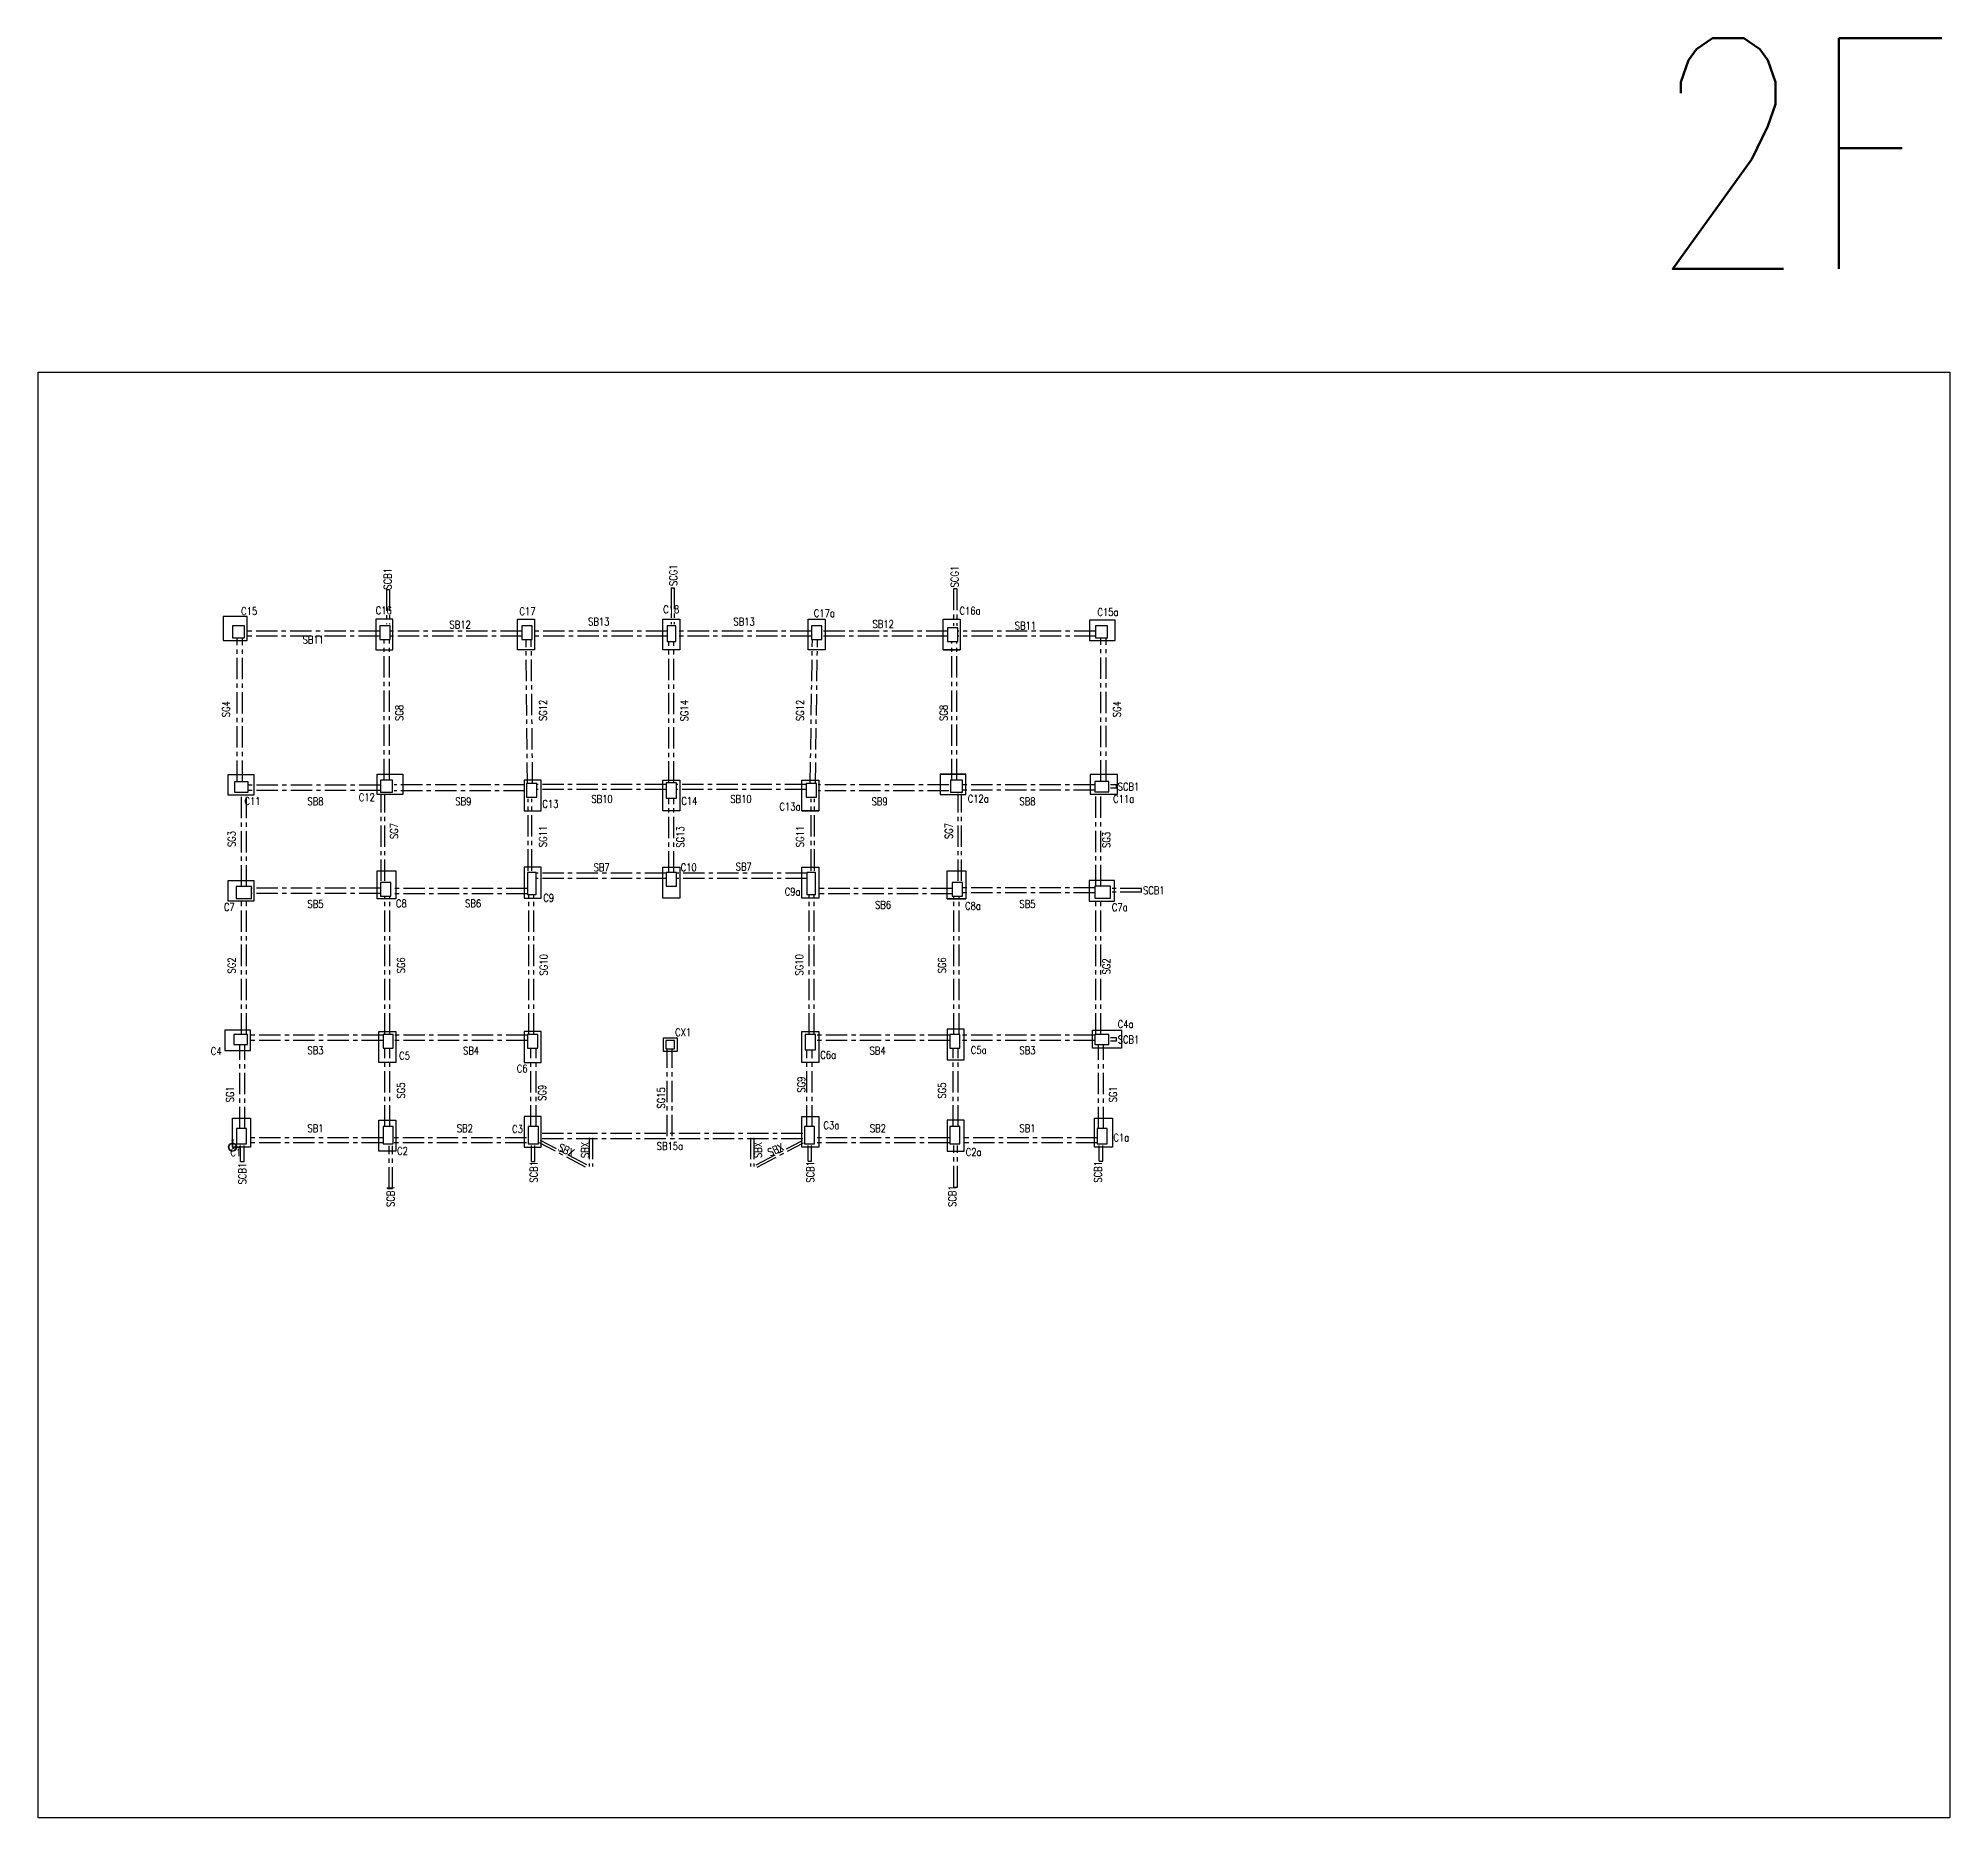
# Model space of a CAD drawing. Header units: millimetres. Extents: x 79095 to 169372, y 0 to 10446.
# Drawn here: x 105460 to 116642, y 0 to 10415 of the extents above; entities that cross this region are included whole.
import ezdxf
from ezdxf.enums import TextEntityAlignment as Align

# ---------------------------------------------------------------- set-up
doc = ezdxf.new("R2010")
doc.units = ezdxf.units.MM
doc.header["$LTSCALE"] = 100
doc.header["$MEASUREMENT"] = 0
doc.linetypes.add('CENTER', pattern=[2, 1.25, -0.25, 0.25, -0.25])
for name, color, linetype in [('TC-COLUMN', 1, 'Continuous'), ('TC-TB', 2, 'Continuous'), ('TC-TC', 4, 'Continuous'), ('TC-鋼柱', 11, 'Continuous')]:
    doc.layers.add(name, color=color, linetype=linetype)
doc.layers.add('TC-鋼粱', color=183, linetype='CENTER', plot=False)
doc.styles.add('TXT', font='TXT.shx', dxfattribs={"width": 0.8, "bigfont": 'ae.shx'})

# ---------------------------------------------------------------- blocks, each defined once
blk = doc.blocks.new('origin')
at = {"color": 3, "lineweight": 35}
blk.add_line((0, 0), (0, 39), dxfattribs=at)
at = {"color": 1, "lineweight": 35}
blk.add_line((0, 0), (39, 0), dxfattribs=at)
at = {"color": 7, "lineweight": 35, "true_color": 0xffffff}
blk.add_lwpolyline([(0, 24), (-18, 15), (-24, 0), (-18, -15), (-4, -23), (13, -19), (22, -7), (23, 6), (15, 18), (0, 24)], dxfattribs=at)
at = {"color": 3, "lineweight": 35}
blk.add_lwpolyline([(0, 44), (-3, 39), (3, 39)], close=True, dxfattribs=at)
at = {"color": 1, "lineweight": 35}
blk.add_lwpolyline([(44, 0), (39, 3), (39, -3)], close=True, dxfattribs=at)

msp = doc.modelspace()

# ---------------------------------------------------------------- linework, layer by layer
at = {"layer": 'Defpoints'}
msp.add_lwpolyline([(105460, 8460), (116642, 8460), (116642, 0), (105460, 0)], close=True, dxfattribs=at)
at = {"layer": 'TC-COLUMN'}
for points in [[(106542, 6890), (106682, 6890), (106682, 7030), (106542, 7030)], [(107434, 6835), (107534, 6835), (107534, 7015), (107434, 7015)], [(108364, 7015), (108364, 6835), (108264, 6835), (108264, 7015), (108364, 7015)], [(108364, 7015), (108364, 6835), (108264, 6835), (108264, 7015), (108364, 7015)], [(109114, 7015), (109214, 7015), (109214, 6835), (109114, 6835)], [(109114, 6835), (109114, 7015), (109214, 7015), (109214, 6835), (109114, 6835)], [(110064, 7015), (110064, 6835), (109964, 6835), (109964, 7015), (110064, 7015)], [(110064, 7015), (110064, 6835), (109964, 6835), (109964, 7015), (110064, 7015)], [(110754, 7015), (110854, 7015), (110854, 6835), (110754, 6835)], [(111610, 6890), (111760, 6890), (111760, 7010), (111610, 7010)], [(111610, 7010), (111610, 6890), (111760, 6890), (111760, 7010), (111610, 7010)], [(110854, 6835), (110754, 6835)], [(106722, 5985), (106572, 5985), (106572, 6105), (106722, 6105)], [(106722, 6105), (106722, 5985), (106572, 5985), (106572, 6105), (106722, 6105)], [(107442, 6108), (107592, 6108), (107592, 5988), (107442, 5988)], [(107442, 5988), (107442, 6108), (107592, 6108), (107592, 5988), (107442, 5988)], [(108302, 5893), (108402, 5893), (108402, 6073), (108302, 6073)], [(108302, 6073), (108302, 5893), (108402, 5893), (108402, 6073), (108302, 6073)], [(109114, 6073), (109214, 6073), (109214, 5893), (109114, 5893)], [(109114, 5893), (109114, 6073), (109214, 6073), (109214, 5893), (109114, 5893)], [(109927, 6073), (110027, 6073), (110027, 5893), (109927, 5893)], [(110887, 6108), (110737, 6108)], [(110737, 6108), (110737, 5988), (110887, 5988), (110887, 6108)], [(111614, 5990), (111774, 5990), (111774, 6105), (111614, 6105)], [(110027, 5893), (109927, 5893)], [(106722, 5365), (106572, 5365), (106572, 5485), (106722, 5485)], [(106722, 5485), (106722, 5365), (106572, 5365), (106572, 5485), (106722, 5485)], [(107442, 5543), (107552, 5543), (107552, 5378), (107442, 5378)], [(107442, 5378), (107442, 5543), (107552, 5543), (107552, 5378), (107442, 5378)], [(108402, 5563), (108302, 5563), (108302, 5383), (108402, 5383)], [(108402, 5383), (108402, 5563), (108302, 5563), (108302, 5383), (108402, 5383)], [(109114, 5563), (109214, 5563), (109214, 5383), (109114, 5383)], [(109114, 5383), (109114, 5563), (109214, 5563), (109214, 5383), (109114, 5383)], [(110027, 5563), (110027, 5383), (109927, 5383), (109927, 5563), (110027, 5563)], [(110027, 5563), (110027, 5383), (109927, 5383), (109927, 5563), (110027, 5563)], [(110777, 5543), (110887, 5543), (110887, 5378), (110777, 5378)], [(111757, 5485), (111607, 5485), (111607, 5365), (111757, 5365)], [(111757, 5365), (111757, 5485), (111607, 5485), (111607, 5365), (111757, 5365)], [(110777, 5378), (110887, 5378)], [(106552, 4490), (106702, 4490), (106702, 4610), (106552, 4610)], [(107452, 4601), (107552, 4601), (107552, 4421), (107452, 4421)], [(108402, 4421), (108402, 4601), (108302, 4601), (108302, 4421)], [(109927, 4421), (109927, 4601), (110027, 4601), (110027, 4421)], [(110777, 4436), (110877, 4436), (110877, 4616), (110777, 4616)], [(110777, 4616), (110777, 4436), (110877, 4436), (110877, 4616), (110777, 4616)], [(111627, 4505), (111627, 4610), (111797, 4610), (111797, 4505), (111627, 4505)], [(106702, 3925), (106597, 3925), (106597, 4095), (106702, 4095), (106702, 3925)], [(107452, 4082), (107552, 4082), (107552, 3902), (107452, 3902)], [(108402, 3925), (108402, 4105), (108302, 4105), (108302, 3925)], [(109927, 3925), (109927, 4105), (110027, 4105), (110027, 3925)], [(110777, 3902), (110877, 3902), (110877, 4082), (110777, 4082)], [(110777, 4082), (110777, 3902), (110877, 3902), (110877, 4082), (110777, 4082)], [(111744, 3925), (111639, 3925), (111639, 4095), (111744, 4095), (111744, 3925)]]:
    msp.add_lwpolyline(points, close=True, dxfattribs=at)
msp.add_lwpolyline([(109117, 4565), (109197, 4565), (109197, 4485), (109117, 4485), (109117, 4565)], dxfattribs=at)
at = {"layer": 'TC-鋼柱'}
for points in [[(106597, 6905), (106667, 6905), (106667, 6975), (106597, 6975)], [(107459, 6895), (107519, 6895), (107519, 6975), (107459, 6975)], [(108289, 6895), (108349, 6895), (108349, 6975), (108289, 6975)], [(109139, 6885), (109189, 6885), (109189, 6975), (109139, 6975)], [(109984, 6895), (110044, 6895), (110044, 6975), (109984, 6975)], [(110779, 6885), (110839, 6885), (110839, 6965), (110779, 6965)], [(111645, 6905), (111715, 6905), (111715, 6975), (111645, 6975)], [(107462, 6003), (107532, 6003), (107532, 6073), (107462, 6073)], [(108317, 5973), (108377, 5973), (108377, 6053), (108317, 6053)], [(109134, 5968), (109194, 5968), (109194, 6058), (109134, 6058)], [(109952, 5973), (110012, 5973), (110012, 6053), (109952, 6053)], [(111642, 6005), (111722, 6005), (111722, 6065), (111642, 6065)], [(109134, 5453), (109194, 5453), (109194, 5533), (109134, 5533)], [(106617, 5380), (106707, 5380), (106707, 5450), (106617, 5450)], [(107462, 5393), (107522, 5393), (107522, 5473), (107462, 5473)], [(110807, 5393), (110867, 5393), (110867, 5473), (110807, 5473)], [(111642, 5382), (111732, 5382), (111732, 5452), (111642, 5452)], [(106604, 4525), (106684, 4525), (106684, 4585), (106604, 4585)], [(107477, 4505), (107537, 4505), (107537, 4585), (107477, 4585)], [(108322, 4505), (108382, 4505), (108382, 4585), (108322, 4585)], [(109947, 4495), (110007, 4495), (110007, 4585), (109947, 4585)], [(110792, 4505), (110852, 4505), (110852, 4585), (110792, 4585)], [(111642, 4525), (111722, 4525), (111722, 4585), (111642, 4585)], [(109132, 4500), (109182, 4500), (109182, 4550), (109132, 4550)], [(106619, 3945), (106679, 3945), (106679, 4035), (106619, 4035)], [(107477, 3945), (107537, 3945), (107537, 4045), (107477, 4045)], [(108327, 3945), (108387, 3945), (108387, 4045), (108327, 4045)], [(109942, 3945), (110002, 3945), (110002, 4045), (109942, 4045)], [(110792, 3945), (110852, 3945), (110852, 4045), (110792, 4045)], [(111654, 3945), (111714, 3945), (111714, 4035), (111654, 4035)]]:
    msp.add_lwpolyline(points, close=True, dxfattribs=at)
at = {"layer": 'TC-鋼柱', "elevation": 0}
for points in [[(106609, 6003), (106689, 6003), (106689, 6063), (106609, 6063)], [(110797, 6003), (110867, 6003), (110867, 6073), (110797, 6073)], [(108322, 5403), (108372, 5403), (108372, 5533), (108322, 5533)], [(109957, 5403), (110007, 5403), (110007, 5533), (109957, 5533)]]:
    msp.add_lwpolyline(points, close=True, dxfattribs=at)
at = {"layer": 'TC-鋼粱'}
for p, q in [((107497, 7189), (107514, 7189)), ((107497, 7189), (107497, 6985)), ((107514, 7189), (107514, 6985)), ((109163, 7198), (109181, 7198)), ((109163, 7198), (109163, 6985)), ((109181, 7198), (109181, 6985)), ((110834, 7192), (110814, 7192)), ((110814, 7192), (110814, 6975)), ((110834, 7192), (110834, 6975)), ((107459, 6945), (106667, 6945)), ((108289, 6945), (107519, 6945)), ((109139, 6945), (108349, 6945)), ((109984, 6945), (109189, 6945)), ((110779, 6945), (110044, 6945)), ((111645, 6945), (110839, 6945)), ((106624, 6063), (106624, 6905)), ((106654, 6063), (106654, 6905)), ((107459, 6915), (106667, 6915)), ((107484, 6073), (107484, 6895)), ((107514, 6073), (107514, 6895)), ((108289, 6915), (107519, 6915)), ((108322, 6052), (108314, 6895)), ((108352, 6053), (108344, 6895)), ((109139, 6915), (108349, 6915)), ((109149, 6058), (109149, 6885)), ((109179, 6058), (109179, 6885)), ((109984, 6915), (109189, 6915)), ((109976, 6053), (109989, 6895)), ((110006, 6052), (110019, 6895)), ((110779, 6915), (110044, 6915)), ((110804, 6073), (110804, 6885)), ((110834, 6073), (110834, 6885)), ((111645, 6915), (110839, 6915)), ((111677, 6065), (111677, 6905)), ((111707, 6065), (111707, 6905)), ((107462, 6043), (106692, 6043)), ((108307, 6045), (107542, 6045)), ((109134, 6048), (108377, 6048)), ((109952, 6048, 0), (109194, 6048, 0)), ((110787, 6045), (110022, 6045)), ((111642, 6045), (110867, 6045)), ((111767, 6045), (111732, 6045)), ((111767, 6025), (111767, 6045)), ((106649, 5450), (106649, 6000)), ((106679, 5450), (106679, 6000)), ((107462, 6013), (106692, 6013)), ((107467, 5483), (107467, 5993)), ((107487, 5483), (107487, 5993)), ((108307, 6010), (107542, 6010)), ((108327, 5543), (108327, 5963)), ((108347, 5543), (108347, 5963)), ((109134, 6018), (108377, 6018)), ((109149, 5533), (109149, 5968)), ((109179, 5533), (109179, 5968)), ((109952, 6018, 0), (109194, 6018, 0)), ((109982, 5543), (109982, 5963)), ((110002, 5543), (110002, 5963)), ((110787, 6010), (110022, 6010)), ((110842, 5483, 0), (110842, 5993, 0)), ((110862, 5483, 0), (110862, 5993, 0)), ((111642, 6015), (110867, 6015)), ((111647, 5452), (111647, 6005)), ((111677, 5452), (111677, 6005)), ((111767, 6025), (111732, 6025)), ((109134, 5528, 0), (108372, 5528, 0)), ((109134, 5498, 0), (108372, 5498, 0)), ((109957, 5528), (109194, 5528)), ((109957, 5498), (109194, 5498)), ((106649, 4585), (106649, 5380)), ((106679, 4585), (106679, 5380)), ((107462, 5440), (106707, 5440)), ((107462, 5410), (106707, 5410)), ((107487, 4585), (107487, 5393)), ((107517, 4585), (107517, 5393)), ((108322, 5438, 0), (107522, 5438, 0)), ((108322, 5408, 0), (107522, 5408, 0)), ((108329, 4585, 0), (108329, 5403, 0)), ((108359, 4585, 0), (108359, 5403, 0)), ((109969, 4585), (109969, 5403)), ((109999, 4585), (109999, 5403)), ((110807, 5438, 0), (110007, 5438, 0)), ((110807, 5408, 0), (110007, 5408, 0)), ((110817, 4585), (110817, 5393)), ((110847, 4585), (110847, 5393)), ((111642, 5443), (110867, 5443)), ((111642, 5413), (110867, 5413)), ((111647, 4585), (111647, 5382)), ((111677, 4585), (111677, 5382)), ((111915, 5438), (111742, 5438)), ((111915, 5418), (111742, 5418)), ((111915, 5418), (111915, 5438)), ((106639, 4035), (106639, 4525)), ((106669, 4035), (106669, 4525)), ((107477, 4580), (106684, 4580)), ((107477, 4550), (106684, 4550)), ((107487, 4045), (107487, 4505)), ((107517, 4045), (107517, 4505)), ((108322, 4580), (107537, 4580)), ((108322, 4550), (107537, 4550)), ((108342, 4045), (108342, 4505)), ((108372, 4045), (108372, 4505)), ((109139, 3989), (109139, 4500)), ((109169, 3989), (109169, 4500)), ((109957, 4045), (109957, 4495)), ((109987, 4045), (109987, 4495)), ((110792, 4580), (110007, 4580)), ((110792, 4550), (110007, 4550)), ((110812, 4045), (110812, 4505)), ((110842, 4045), (110842, 4505)), ((111642, 4580), (110852, 4580)), ((111642, 4550), (110852, 4550)), ((111662, 4035), (111662, 4525)), ((111692, 4035), (111692, 4525)), ((111767, 4565), (111732, 4565)), ((111767, 4545), (111732, 4545)), ((111767, 4545), (111767, 4565)), ((106644, 3840), (106644, 3935)), ((106664, 3840), (106664, 3935)), ((107477, 3980), (106679, 3980)), ((107477, 3950), (106679, 3950)), ((107512, 3683), (107512, 3932)), ((107532, 3683), (107532, 3932)), ((108317, 3980), (107537, 3980)), ((108317, 3950), (107537, 3950)), ((108345, 3840), (108345, 3935)), ((108365, 3840), (108365, 3935)), ((108662, 3808), (108392, 3950)), ((108662, 3808), (108392, 3950)), ((109932, 4004), (108397, 4004)), ((109932, 3974), (108397, 3974)), ((108669, 3822), (108399, 3963)), ((108669, 3822), (108399, 3963)), ((108683, 3979), (108683, 3812)), ((108703, 3979), (108703, 3812)), ((109626, 3979), (109626, 3812)), ((109646, 3979), (109646, 3812)), ((109660, 3822), (109930, 3963)), ((109660, 3822), (109930, 3963)), ((109666, 3808), (109937, 3950)), ((109666, 3808), (109937, 3950)), ((109964, 3843), (109964, 3935)), ((109984, 3843), (109984, 3935)), ((110792, 3980), (110002, 3980)), ((110792, 3950), (110002, 3950)), ((110817, 3691), (110817, 3935)), ((110837, 3691), (110837, 3935)), ((111654, 3980), (110852, 3980)), ((111654, 3950), (110852, 3950)), ((111667, 3843), (111667, 3935)), ((111687, 3843), (111687, 3935)), ((106644, 3840), (106664, 3840)), ((108345, 3840), (108365, 3840)), ((109964, 3843), (109984, 3843)), ((111667, 3843), (111687, 3843)), ((110817, 3691), (110837, 3691)), ((107512, 3683), (107532, 3683))]:
    msp.add_line(p, q, dxfattribs=at)

# ---------------------------------------------------------------- block references
msp.add_blockref('origin', (106597, 3925))

# ---------------------------------------------------------------- texts
at = {"layer": 'Defpoints', "style": 'TXT', "width": 0.8}
msp.add_text('2F', height=1350, dxfattribs=at).set_placement((116642, 8660), align=Align.BOTTOM_RIGHT)
at = {"layer": 'TC-TB', "style": 'TXT', "width": 0.8}
for s, rotation, p in [('SCB1', 90, (107504, 7251)), ('SCG1', 90, (109175, 7272)), ('SCG1', 90, (110821, 7264)), ('SG4', 90, (106559, 6488)), ('SG8', 90, (107572, 6466)), ('SG12', 90, (108412, 6481, 0)), ('SG14', 90, (109239, 6479)), ('SG12', 90, (109917, 6481, 0)), ('SG8', 90, (110757, 6466)), ('SG4', 90, (111770, 6488)), ('SG7', 90, (107542, 5775, 0)), ('SG7', 90, (110787, 5775, 0)), ('SG3', 90, (106592, 5728, 0)), ('SG11', 90, (108412, 5743, 0)), ('SG13', 90, (109217, 5740)), ('SG11', 90, (109917, 5743, 0)), ('SG3', 90, (111709, 5723)), ('SG10', 90, (108417, 4992)), ('SG10', 90, (109912, 4992)), ('SG2', 90, (106592, 4988)), ('SG6', 90, (107582, 4989)), ('SG6', 90, (110747, 4989)), ('SG2', 90, (111709, 4983, 0)), ('SG1', 90, (106582, 4234)), ('SG5', 90, (107582, 4256)), ('SG9', 90, (108408, 4243)), ('SG15', 90, (109104, 4213)), ('SG9', 90, (109924, 4291)), ('SG5', 90, (110747, 4256)), ('SG1', 90, (111747, 4234)), ('SBX', 335.4679, (108549, 3908, 0)), ('SBX', 90, (108659, 3908)), ('SBX', 90, (109670, 3908)), ('SBX', 24.5321, (109774, 3910, 0)), ('SCB1', 90, (106654, 3770)), ('SCB1', 90, (108359, 3780)), ('SCB1', 90, (109977, 3780)), ('SCB1', 90, (111659, 3780)), ('SCB1', 90, (107522, 3638)), ('SCB1', 90, (110807, 3638))]:
    msp.add_text(s, height=45, rotation=rotation, dxfattribs=at).set_placement(p, align=Align.MIDDLE_CENTER)
for s, p in [('SB12', (107928, 6983)), ('SB13', (108739, 7000)), ('SB13', (109589, 7000)), ('SB12', (110403, 6986)), ('SB11', (111235, 6977)), ('SB11', (107069, 6895)), ('SCB1', (111838, 6035)), ('SB8', (107082, 5948, 0)), ('SB9', (107947, 5948, 0)), ('SB10', (108758, 5963, 0)), ('SB10', (109571, 5963, 0)), ('SB9', (110382, 5948, 0)), ('SB8', (111247, 5948, 0)), ('SB7', (108756, 5563)), ('SB7', (109587, 5567)), ('SB5', (107082, 5348, 0)), ('SB6', (108004, 5351)), ('SB5', (111247, 5348, 0)), ('SCB1', (111986, 5428)), ('SB6', (110402, 5343)), ('SB3', (107082, 4491)), ('SB4', (107992, 4490)), ('SB4', (110370, 4490)), ('SB3', (111247, 4491)), ('SCB1', (111838, 4555)), ('SB1', (107082, 4035)), ('SB2', (107956, 4035)), ('SB2', (110372, 4035)), ('SB1', (111247, 4035)), ('SB15a', (109155, 3931))]:
    msp.add_text(s, height=45, dxfattribs=at).set_placement(p, align=Align.MIDDLE_CENTER)
at = {"layer": 'TC-TC', "style": 'TXT', "width": 0.8}
for s, p in [('C15', (106694, 7062)), ('C16', (107481, 7066)), ('C17', (108322, 7061)), ('C18', (109163, 7072)), ('C17a', (110059, 7050)), ('C16a', (110911, 7064)), ('C15a', (111718, 7056)), ('C11', (106713, 5950)), ('C12', (107382, 5972, 0)), ('C13', (108456, 5934, 0)), ('C14', (109269, 5951)), ('C13a', (109858, 5918, 0)), ('C12a', (110959, 5964, 0)), ('C11a', (111810, 5963)), ('C10', (109265, 5562)), ('C8', (107584, 5351, 0)), ('C9', (108446, 5384)), ('C9a', (109873, 5420)), ('C7', (106578, 5330)), ('C8a', (110928, 5337, 0)), ('C7a', (111787, 5329)), ('CX1', (109233, 4597)), ('C4a', (111821, 4645)), ('C4', (106501, 4487)), ('C5', (107603, 4460)), ('C6a', (110081, 4465)), ('C5a', (110962, 4493)), ('C6', (108291, 4385)), ('C3', (108264, 4031)), ('C3a', (110100, 4053)), ('C1', (106616, 3894)), ('C2', (107591, 3903)), ('C2a', (110932, 3896)), ('C1a', (111796, 3981))]:
    msp.add_text(s, height=45, dxfattribs=at).set_placement(p, align=Align.MIDDLE_CENTER)

doc.saveas('drawing.dxf')
